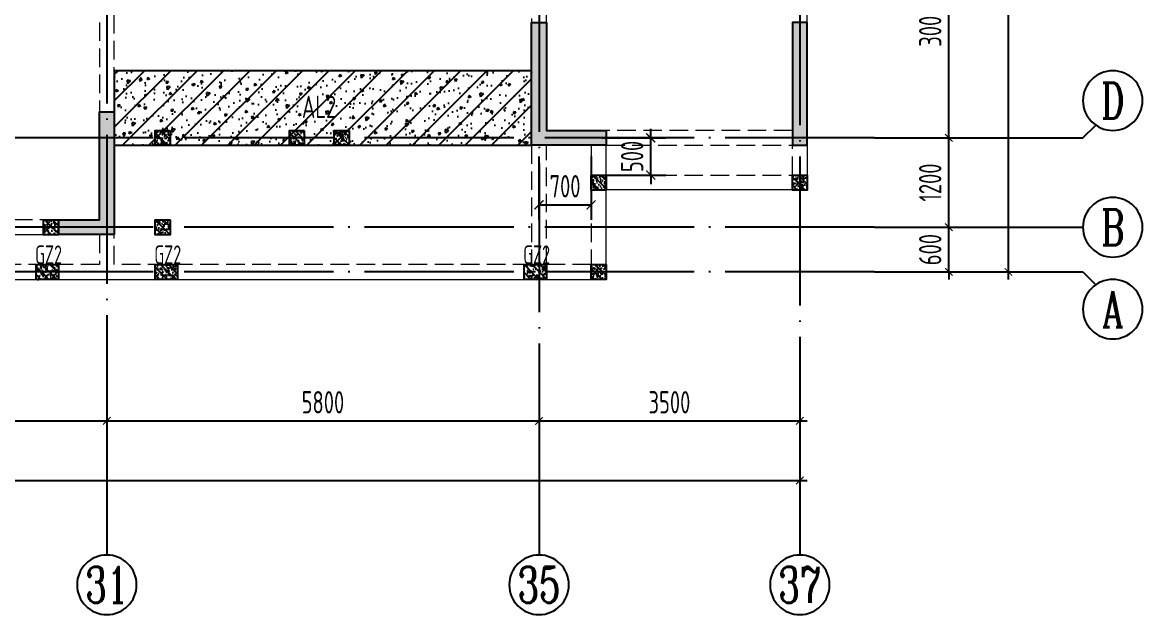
# Model space of a CAD drawing. Extents: x -668857 to 185752, y -270966 to 286822.
# Drawn here: x -164328 to -149295, y -150355 to -142405 of the extents above; entities that cross this region are included whole.
import ezdxf
from ezdxf.enums import TextEntityAlignment as Align

# ---------------------------------------------------------------- set-up
doc = ezdxf.new("R2010")
doc.units = 0
doc.header["$LTSCALE"] = 1000
for name, pattern in [('DASH', [0.35, 0.25, -0.1]), ('DASHED', [0.75, 0.5, -0.25]), ('DOTE', [2.42, 2, -0.2, 0.02, -0.2])]:
    doc.linetypes.add(name, pattern=pattern)
doc.layers.get('0').update_dxf_attribs({"linetype": 'CONTINUOUS'})
doc.layers.get('DEFPOINTS').update_dxf_attribs({"linetype": 'CONTINUOUS'})
for name, color, linetype in [('A-AXIS', 1, 'CONTINUOUS'), ('A-DOTE', 10, 'DOTE'), ('AXIS_NUM', 7, 'CONTINUOUS'), ('BEAM', 4, 'DASHED'), ('ROOF', 183, 'CONTINUOUS'), ('S-L主梁线', 4, 'DASH'), ('S-Q墙填充', 252, 'CONTINUOUS'), ('S-Q墙实线', 6, 'CONTINUOUS'), ('S-Q墙标注', 3, 'CONTINUOUS'), ('S-Y一般标注', 3, 'CONTINUOUS'), ('S-构造柱', 212, 'CONTINUOUS'), ('S-构造柱编号', 130, 'CONTINUOUS'), ('TEXT', 2, 'CONTINUOUS')]:
    doc.layers.add(name, color=color, linetype=linetype)
doc.layers.add('配箍校核', color=34, linetype='CONTINUOUS', plot=False)
doc.styles.add('TSSD_Axis', font='complex.shx', dxfattribs={"width": 0.7, "bigfont": 'hztxt.shx'})
doc.styles.add('TSSD_DIMENSION', font='Tssdeng.shx', dxfattribs={"width": 0.7, "bigfont": 'tssdchn.shx'})
doc.styles.add('TSSD_REIN', font='tssdeng.shx', dxfattribs={"width": 0.7, "height": 300, "bigfont": 'tssdchn.shx'})
doc.styles.add('结构文字', font='zstxt.shx', dxfattribs={"width": 0.7, "bigfont": 'zshz.shx'})
doc.dimstyles.new('STRUCK', dxfattribs={"dimtxt": 400, "dimasz": 121, "dimexe": 200, "dimexo": 150, "dimgap": 115, "dimtad": 1, "dimdec": 0, "dimdsep": 46, "dimtxsty": '结构文字', "dimblk": 'ARCHTICK', "dimcen": 400, "dimclrd": 3, "dimclre": 3, "dimclrt": 7, "dimadec": 0, "dimazin": 0, "dimtfac": 1, "dimtdec": 0, "dimtix": 1, "dimtmove": 2, "dimatfit": 3, "dimldrblk": '_DIMX', "dimfxl": 1, "dimtolj": 1, "dimtzin": 0, "dimarcsym": 0})
doc.dimstyles.new('TSSD_100_100', dxfattribs={"dimtxt": 300, "dimasz": 100, "dimexe": 100, "dimexo": 250, "dimgap": 100, "dimtad": 1, "dimdec": 0, "dimzin": 0, "dimdsep": 46, "dimtxsty": 'TSSD_DIMENSION', "dimblk": 'ARCHTICK', "dimcen": 0, "dimdle": 100, "dimclrt": 7, "dimadec": 0, "dimazin": 0, "dimtfac": 1, "dimtdec": 0, "dimtix": 1, "dimtmove": 2, "dimatfit": 3, "dimldrblk": 'ARCHTICK', "dimfxl": 1, "dimtolj": 1, "dimtzin": 0, "dimarcsym": 0})

# ---------------------------------------------------------------- blocks, each defined once
blk = doc.blocks.new('_ArchTick')
at = {"color": 0, "linetype": 'ByBlock', "const_width": 0.15}
blk.add_lwpolyline([(-0.5, -0.5), (0.5, 0.5)], dxfattribs=at)
blk = doc.blocks.new('*D199')
at = {"layer": 'DEFPOINTS', "color": 0, "transparency": 16777216}
for p in [(42100, 3600), (45300, 3600), (45300, 2600)]:
    blk.add_point(p, dxfattribs=at)
at = {"layer": 'S-Y一般标注', "color": 0, "lineweight": -2, "transparency": 16777216}
for p, q in [((42100, 3350), (42100, 2500)), ((45300, 3350), (45300, 2500)), ((42000, 2600), (45400, 2600))]:
    blk.add_line(p, q, dxfattribs=at)
at = {"layer": 'S-Y一般标注', "color": 0, "lineweight": -2, "transparency": 16777216, "xscale": 100, "yscale": 100, "zscale": 100, "rotation": 180}
blk.add_blockref('_ArchTick', (42100, 2600), dxfattribs=at)
at = {"layer": 'S-Y一般标注', "color": 0, "lineweight": -2, "transparency": 16777216, "xscale": 100, "yscale": 100, "zscale": 100}
blk.add_blockref('_ArchTick', (45300, 2600), dxfattribs=at)
at = {"layer": 'S-Y一般标注', "color": 7, "transparency": 16777216, "insert": (43700, 2850), "char_height": 300, "attachment_point": 5, "style": 'TSSD_DIMENSION'}
blk.add_mtext('\\A1;3200', dxfattribs=at)
blk = doc.blocks.new('ts_axno')
at = {"color": 0, "linetype": 'ByBlock', "lineweight": -2}
blk.add_circle((0, 0), 0.5, dxfattribs=at)
at = {"color": 0, "linetype": 'ByBlock', "lineweight": -2, "style": 'TSSD_Axis', "width": 0.7}
blk.add_attdef('A', text='', height=0.6, dxfattribs=at).set_placement((0, 0), align=Align.MIDDLE_CENTER)
blk = doc.blocks.new('*D200')
at = {"layer": 'DEFPOINTS', "color": 0, "transparency": 16777216}
for p in [(45300, 3600), (51100, 3600), (51100, 2600)]:
    blk.add_point(p, dxfattribs=at)
at = {"layer": 'S-Y一般标注', "color": 0, "lineweight": -2, "transparency": 16777216}
for p, q in [((45300, 3350), (45300, 2500)), ((51100, 3350), (51100, 2500)), ((45200, 2600), (51200, 2600))]:
    blk.add_line(p, q, dxfattribs=at)
at = {"layer": 'S-Y一般标注', "color": 0, "lineweight": -2, "transparency": 16777216, "xscale": 100, "yscale": 100, "zscale": 100, "rotation": 180}
blk.add_blockref('_ArchTick', (45300, 2600), dxfattribs=at)
at = {"layer": 'S-Y一般标注', "color": 0, "lineweight": -2, "transparency": 16777216, "xscale": 100, "yscale": 100, "zscale": 100}
blk.add_blockref('_ArchTick', (51100, 2600), dxfattribs=at)
at = {"layer": 'S-Y一般标注', "color": 7, "transparency": 16777216, "insert": (48200, 2850), "char_height": 300, "attachment_point": 5, "style": 'TSSD_DIMENSION'}
blk.add_mtext('\\A1;5800', dxfattribs=at)
blk = doc.blocks.new('*D201')
at = {"layer": 'DEFPOINTS', "color": 0, "transparency": 16777216}
for p in [(51100, 3600), (54600, 3600), (54600, 2600)]:
    blk.add_point(p, dxfattribs=at)
at = {"layer": 'S-Y一般标注', "color": 0, "lineweight": -2, "transparency": 16777216}
for p, q in [((51100, 3350), (51100, 2500)), ((54600, 3350), (54600, 2500)), ((51000, 2600), (54700, 2600))]:
    blk.add_line(p, q, dxfattribs=at)
at = {"layer": 'S-Y一般标注', "color": 0, "lineweight": -2, "transparency": 16777216, "xscale": 100, "yscale": 100, "zscale": 100, "rotation": 180}
blk.add_blockref('_ArchTick', (51100, 2600), dxfattribs=at)
at = {"layer": 'S-Y一般标注', "color": 0, "lineweight": -2, "transparency": 16777216, "xscale": 100, "yscale": 100, "zscale": 100}
blk.add_blockref('_ArchTick', (54600, 2600), dxfattribs=at)
at = {"layer": 'S-Y一般标注', "color": 7, "transparency": 16777216, "insert": (52850, 2850), "char_height": 300, "attachment_point": 5, "style": 'TSSD_DIMENSION'}
blk.add_mtext('\\A1;3500', dxfattribs=at)
blk = doc.blocks.new('*D202')
at = {"layer": 'DEFPOINTS', "color": 0, "transparency": 16777216}
for p in [(4600, 3600), (54600, 3600), (54600, 1800)]:
    blk.add_point(p, dxfattribs=at)
at = {"layer": 'S-Y一般标注', "color": 0, "lineweight": -2, "transparency": 16777216}
for p, q in [((4600, 3350), (4600, 1700)), ((54600, 3350), (54600, 1700)), ((4500, 1800), (54700, 1800))]:
    blk.add_line(p, q, dxfattribs=at)
at = {"layer": 'S-Y一般标注', "color": 0, "lineweight": -2, "transparency": 16777216, "xscale": 100, "yscale": 100, "zscale": 100, "rotation": 180}
blk.add_blockref('_ArchTick', (4600, 1800), dxfattribs=at)
at = {"layer": 'S-Y一般标注', "color": 0, "lineweight": -2, "transparency": 16777216, "xscale": 100, "yscale": 100, "zscale": 100}
blk.add_blockref('_ArchTick', (54600, 1800), dxfattribs=at)
at = {"layer": 'S-Y一般标注', "color": 7, "transparency": 16777216, "insert": (29600, 2050), "char_height": 300, "attachment_point": 5, "style": 'TSSD_DIMENSION'}
blk.add_mtext('\\A1;50000', dxfattribs=at)
blk = doc.blocks.new('*D207')
at = {"layer": 'DEFPOINTS', "color": 0, "transparency": 16777216}
for p in [(55600, 5200), (56600, 5200), (55600, 4600)]:
    blk.add_point(p, dxfattribs=at)
at = {"layer": 'S-Y一般标注', "color": 0, "lineweight": -2, "transparency": 16777216}
for p, q in [((56600, 5200), (56600, 5300)), ((55850, 5200), (56700, 5200)), ((56600, 4600), (56600, 5200)), ((55850, 4600), (56700, 4600)), ((56600, 4600), (56600, 4500))]:
    blk.add_line(p, q, dxfattribs=at)
at = {"layer": 'S-Y一般标注', "color": 0, "lineweight": -2, "transparency": 16777216, "xscale": 100, "yscale": 100, "zscale": 100}
for p, rotation in [((56600, 5200), 270), ((56600, 4600), 90)]:
    blk.add_blockref('_ArchTick', p, dxfattribs=dict(at, rotation=rotation))
at = {"layer": 'S-Y一般标注', "color": 7, "transparency": 16777216, "insert": (56350, 4900), "char_height": 300, "attachment_point": 5, "rotation": 90, "style": 'TSSD_DIMENSION'}
blk.add_mtext('\\A1;600', dxfattribs=at)
blk = doc.blocks.new('*D213')
at = {"layer": 'DEFPOINTS', "color": 0, "transparency": 16777216}
for p in [(55600, 17150), (57400, 17150), (55600, 4600)]:
    blk.add_point(p, dxfattribs=at)
at = {"layer": 'S-Y一般标注', "color": 0, "lineweight": -2, "transparency": 16777216}
for p, q in [((55850, 17150), (57500, 17150)), ((57400, 4500), (57400, 17250)), ((55850, 4600), (57500, 4600))]:
    blk.add_line(p, q, dxfattribs=at)
at = {"layer": 'S-Y一般标注', "color": 0, "lineweight": -2, "transparency": 16777216, "xscale": 100, "yscale": 100, "zscale": 100}
for p, rotation in [((57400, 17150), 90), ((57400, 4600), 270)]:
    blk.add_blockref('_ArchTick', p, dxfattribs=dict(at, rotation=rotation))
at = {"layer": 'S-Y一般标注', "color": 7, "transparency": 16777216, "insert": (57150, 10875), "char_height": 300, "attachment_point": 5, "rotation": 90, "style": 'TSSD_DIMENSION'}
blk.add_mtext('\\A1;12550', dxfattribs=at)
blk = doc.blocks.new('*D215')
at = {"layer": 'DEFPOINTS', "color": 0, "transparency": 16777216}
for p in [(55600, 6400), (56600, 6400), (55600, 5200)]:
    blk.add_point(p, dxfattribs=at)
at = {"layer": 'S-Y一般标注', "color": 0, "lineweight": -2, "transparency": 16777216}
for p, q in [((56600, 5100), (56600, 6500)), ((55850, 6400), (56700, 6400)), ((55850, 5200), (56700, 5200))]:
    blk.add_line(p, q, dxfattribs=at)
at = {"layer": 'S-Y一般标注', "color": 0, "lineweight": -2, "transparency": 16777216, "xscale": 100, "yscale": 100, "zscale": 100}
for p, rotation in [((56600, 6400), 90), ((56600, 5200), 270)]:
    blk.add_blockref('_ArchTick', p, dxfattribs=dict(at, rotation=rotation))
at = {"layer": 'S-Y一般标注', "color": 7, "transparency": 16777216, "insert": (56350, 5800), "char_height": 300, "attachment_point": 5, "rotation": 90, "style": 'TSSD_DIMENSION'}
blk.add_mtext('\\A1;1200', dxfattribs=at)
blk = doc.blocks.new('*D216')
at = {"layer": 'DEFPOINTS', "color": 0, "transparency": 16777216}
for p in [(55600, 9400), (56600, 9400), (55600, 6400)]:
    blk.add_point(p, dxfattribs=at)
at = {"layer": 'S-Y一般标注', "color": 0, "lineweight": -2, "transparency": 16777216}
for p, q in [((56600, 6300), (56600, 9500)), ((55850, 9400), (56700, 9400)), ((55850, 6400), (56700, 6400))]:
    blk.add_line(p, q, dxfattribs=at)
at = {"layer": 'S-Y一般标注', "color": 0, "lineweight": -2, "transparency": 16777216, "xscale": 100, "yscale": 100, "zscale": 100}
for p, rotation in [((56600, 9400), 90), ((56600, 6400), 270)]:
    blk.add_blockref('_ArchTick', p, dxfattribs=dict(at, rotation=rotation))
at = {"layer": 'S-Y一般标注', "color": 7, "transparency": 16777216, "insert": (56350, 7900), "char_height": 300, "attachment_point": 5, "rotation": 90, "style": 'TSSD_DIMENSION'}
blk.add_mtext('\\A1;3000', dxfattribs=at)
blk = doc.blocks.new('20210807.15312078')
at = {"layer": 'S-Q墙填充'}
h = blk.add_hatch(color=252, dxfattribs=at)
h.dxf.hatch_style = 1
h.paths.add_polyline_path([(107416, 60290), (107616, 60290), (107616, 58840), (108316, 58840), (108416, 58840), (108416, 58640), (108316, 58640), (107416, 58640)])
h = blk.add_hatch(color=252, dxfattribs=at)
h.dxf.hatch_style = 1
h.paths.add_polyline_path([(111116, 58640), (111116, 60290), (110916, 60290), (110916, 58640)])
h = blk.add_hatch(color=252, dxfattribs=at)
h.dxf.hatch_style = 1
h.paths.add_polyline_path([(101816, 57440), (101066, 57440), (101066, 57640), (101616, 57640), (101616, 58740), (101616, 59090), (101816, 59090), (101816, 58740)])
at = {"layer": 'S-L主梁线', "linetype": 'DASH', "lineweight": 18}
for p, q in [((107416, 63140), (107416, 60290)), ((107616, 60290), (107616, 63140)), ((101616, 60640), (101616, 59090)), ((101816, 59090), (101816, 60640)), ((110916, 58840), (108416, 58840)), ((107416, 58640), (107416, 57040)), ((107616, 57040), (107616, 58640)), ((108216, 58640), (108216, 57040)), ((108416, 58640), (110916, 58640)), ((110916, 58240), (110916, 58640)), ((108416, 58240), (110916, 58240)), ((101066, 57640), (98616, 57640)), ((101616, 57440), (101616, 57040)), ((101816, 57040), (101816, 57440)), ((101616, 57040), (95416, 57040)), ((107416, 57040), (101816, 57040)), ((108216, 57040), (107616, 57040))]:
    blk.add_line(p, q, dxfattribs=at)
at = {"layer": 'S-L主梁线', "linetype": 'ByBlock', "lineweight": 18}
for p, q in [((111116, 60290), (111116, 63140)), ((108416, 56840), (108416, 58640)), ((111116, 58640), (111116, 58040)), ((111116, 58040), (108416, 58040)), ((98516, 57440), (101066, 57440)), ((89516, 56840), (107516, 56840)), ((107516, 56840), (108416, 56840))]:
    blk.add_line(p, q, dxfattribs=at)
at = {"layer": 'S-Q墙实线'}
blk.add_lwpolyline([(108316, 58840), (108416, 58840), (108416, 58640), (108316, 58640), (107416, 58640), (107416, 60290), (107616, 60290), (107616, 58840), (108316, 58840)], dxfattribs=at)
for points in [[(111116, 58640), (111116, 60290), (110916, 60290), (110916, 58640)], [(101816, 57440), (101066, 57440), (101066, 57640), (101616, 57640), (101616, 58740), (101616, 59090), (101816, 59090), (101816, 58740)]]:
    blk.add_lwpolyline(points, close=True, dxfattribs=at)
blk = doc.blocks.new('20210730.02141516')
at = {"layer": 'S-构造柱'}
h = blk.add_hatch(dxfattribs=at)
h.set_pattern_fill('ARMORED', color=256, scale=15, angle=-90, style=0)
h.set_pattern_definition([(320, (-154189.41, 3278673.45), (-9.4128202, -107.5890274), [11.25, -123.75]), (265, (-154189.41, 3278673.45), (112.82882, 20.8127), [9, -99]), (10.4514, (-154190.19, 3278664.49), (103.4159313, -86.7764073), [9.5610285, -105.1713168]), (316.1842, (-154159.41, 3278673.45), (-24.827852, -160.0861573), [16.875, -185.625]), (6.6356, (-154161.48, 3278660.11), (146.117681, -140.199406), [14.341543, -157.75695]), (261.1842, (-154159.41, 3278673.45), (146.11779, -140.199292), [13.5, -148.5]), (291, (-154166.91, 3278658.45), (-60.3928336, -89.5360578), [11.25, -123.75]), (236, (-154166.91, 3278658.45), (108.7725068, -36.4972998), [9, -99]), (341.4514, (-154171.94, 3278650.99), (48.3795745, -126.0333943), [9.5610285, -105.1713168]), (307.5, (-154189.41, 3278673.454), (49.93407807, -1.8239783), [0, -97.8, 0, -100.5, 0, -99.375]), (277.5, (-154189.41, 3278673.454), (59.1617568, -39.4604306), [0, -57.3, 0, -95.55, 0, -37.875]), (237.5, (-154189.41, 3278706.904), (-3.38323076, -80.07336543), [0, -37.5, 0, -117, 0, -155.25]), (227.5, (-154189.41, 3278721.904), (15.0157473, -87.4779254), [0, -48.75, 0, -77.7, 0, -110.25]), (315, (-154189.41, 3278673.454), (53.0330086, 53.0330086), [])])
h.paths.add_polyline_path([(200, 200), (200, 0), (0, 0), (0, 200)])
blk.add_lwpolyline([(200, 200), (200, 0), (0, 0), (0, 200)], close=True, dxfattribs=at)
blk = doc.blocks.new('20210809.18224761')
at = {"layer": 'S-构造柱'}
h = blk.add_hatch(dxfattribs=at)
h.set_pattern_fill('ARMORED', color=256, scale=15, angle=-90, style=0)
h.set_pattern_definition([(320, (-154189.41, 3278673.45), (-9.4128202, -107.5890274), [11.25, -123.75]), (265, (-154189.41, 3278673.45), (112.82882, 20.8127), [9, -99]), (10.4514, (-154190.19, 3278664.49), (103.4159313, -86.7764073), [9.5610285, -105.1713168]), (316.1842, (-154159.41, 3278673.45), (-24.827852, -160.0861573), [16.875, -185.625]), (6.6356, (-154161.48, 3278660.11), (146.117681, -140.199406), [14.341543, -157.75695]), (261.1842, (-154159.41, 3278673.45), (146.11779, -140.199292), [13.5, -148.5]), (291, (-154166.91, 3278658.45), (-60.3928336, -89.5360578), [11.25, -123.75]), (236, (-154166.91, 3278658.45), (108.7725068, -36.4972998), [9, -99]), (341.4514, (-154171.94, 3278650.99), (48.3795745, -126.0333943), [9.5610285, -105.1713168]), (307.5, (-154189.41, 3278673.454), (49.93407807, -1.8239783), [0, -97.8, 0, -100.5, 0, -99.375]), (277.5, (-154189.41, 3278673.454), (59.1617568, -39.4604306), [0, -57.3, 0, -95.55, 0, -37.875]), (237.5, (-154189.41, 3278706.904), (-3.38323076, -80.07336543), [0, -37.5, 0, -117, 0, -155.25]), (227.5, (-154189.41, 3278721.904), (15.0157473, -87.4779254), [0, -48.75, 0, -77.7, 0, -110.25]), (315, (-154189.41, 3278673.454), (53.0330086, 53.0330086), [])])
h.paths.add_polyline_path([(300, 200), (300, 0), (0, 0), (0, 200)])
blk.add_lwpolyline([(300, 200), (300, 0), (0, 0), (0, 200)], close=True, dxfattribs=at)
blk = doc.blocks.new('20210809.18235135')
at = {"layer": '配箍校核'}
blk.add_blockref('20210809.18224761', (12, 0), dxfattribs=at)
at = {"layer": 'S-构造柱编号', "color": 2, "linetype": 'ByBlock', "style": 'TSSD_REIN', "width": 0.65}
blk.add_text('GZ2', height=250, dxfattribs=at).set_placement((0, 206, 0))
blk = doc.blocks.new('*D496')
at = {"layer": 'DEFPOINTS', "color": 0, "transparency": 16777216}
for p in [(-168259, 202089), (-167559, 202089), (-167559, 201289)]:
    blk.add_point(p, dxfattribs=at)
at = {"layer": 'S-Q墙标注', "color": 3, "lineweight": -2, "transparency": 16777216}
for p, q in [((-168259, 201939), (-168259, 201089)), ((-167559, 201939), (-167559, 201089)), ((-168259, 201289), (-167559, 201289))]:
    blk.add_line(p, q, dxfattribs=at)
at = {"layer": 'S-Q墙标注', "color": 3, "lineweight": -2, "transparency": 16777216, "xscale": 121, "yscale": 121, "zscale": 121, "rotation": 180}
blk.add_blockref('_ArchTick', (-168259, 201289), dxfattribs=at)
at = {"layer": 'S-Q墙标注', "color": 3, "lineweight": -2, "transparency": 16777216, "xscale": 121, "yscale": 121, "zscale": 121}
blk.add_blockref('_ArchTick', (-167559, 201289), dxfattribs=at)
at = {"layer": 'S-Q墙标注', "color": 7, "transparency": 16777216, "insert": (-167909, 201539), "char_height": 300, "attachment_point": 5, "style": 'TSSD_REIN'}
blk.add_mtext('\\A1;700', dxfattribs=at)
blk = doc.blocks.new('_DIMX')
blk.add_line((-150, 0), (150, 0))
at = {"const_width": 50}
blk.add_lwpolyline([(-70, -70), (70, 70)], dxfattribs=at)
blk = doc.blocks.new('*D506')
at = {"layer": 'DEFPOINTS', "color": 0, "transparency": 16777216}
for p in [(-167559, 202189), (-166759, 202189), (-167559, 201689)]:
    blk.add_point(p, dxfattribs=at)
at = {"layer": 'S-Q墙标注', "color": 3, "lineweight": -2, "transparency": 16777216}
for p, q in [((-166759, 202189), (-166759, 202310)), ((-167409, 202189), (-166559, 202189)), ((-166759, 201689), (-166759, 202189)), ((-167409, 201689), (-166559, 201689)), ((-166759, 201689), (-166759, 201568))]:
    blk.add_line(p, q, dxfattribs=at)
at = {"layer": 'S-Q墙标注', "color": 3, "lineweight": -2, "transparency": 16777216, "xscale": 121, "yscale": 121, "zscale": 121}
for p, rotation in [((-166759, 202189), 270), ((-166759, 201689), 90)]:
    blk.add_blockref('_ArchTick', p, dxfattribs=dict(at, rotation=rotation))
at = {"layer": 'S-Q墙标注', "color": 7, "transparency": 16777216, "insert": (-167009, 201939), "char_height": 300, "attachment_point": 5, "rotation": 90, "style": 'TSSD_REIN'}
blk.add_mtext('\\A1;500', dxfattribs=at)
blk = doc.blocks.new('20210726.16395156')
at = {"layer": 'A-AXIS'}
for p, q in [((58400, 6400), (58571.6, 6571.7)), ((55600, 6400), (58400, 6400)), ((55600, 5200), (58400, 5200)), ((55600, 4600), (58400, 4600)), ((58400, 4600), (58571.6, 4428.4)), ((45300, 3600), (45300, 800)), ((51100, 3600), (51100, 800)), ((54600, 3600), (54600, 800))]:
    blk.add_line(p, q, dxfattribs=at)
at = {"layer": 'A-DOTE'}
for p, q in [((54600, 18249.9), (54600, 3600)), ((45299.8, 13700), (45300, 3600)), ((51100, 10900), (51100, 3600)), ((55600, 6400), (3600, 6400)), ((55600, 5200), (3600, 5200)), ((55600, 4600), (3600, 4600))]:
    blk.add_line(p, q, dxfattribs=at)
at = {"layer": 'A-AXIS'}
ref = blk.add_blockref('ts_axno', (58800, 6900), dxfattribs=dict(at, xscale=-800, yscale=800, zscale=800, rotation=180))
ref.add_attrib('C', 'D', dxfattribs={"layer": 'AXIS_NUM', "height": 480, "style": 'TSSD_Axis', "width": 0.7}).set_placement((58800, 6900), align=Align.MIDDLE_CENTER)
ref = blk.add_blockref('ts_axno', (58800, 5200), dxfattribs=dict(at, xscale=-800, yscale=800, zscale=800))
ref.add_attrib('A', 'B', dxfattribs={"layer": 'AXIS_NUM', "height": 480, "style": 'TSSD_Axis', "width": 0.7}).set_placement((58800, 5200), align=Align.MIDDLE_CENTER)
ref = blk.add_blockref('ts_axno', (58800, 4100), dxfattribs=dict(at, xscale=-800, yscale=800, zscale=800))
ref.add_attrib('F', 'A', dxfattribs={"layer": 'AXIS_NUM', "height": 480, "style": 'TSSD_Axis', "width": 0.7}).set_placement((58800, 4100), align=Align.MIDDLE_CENTER)
ref = blk.add_blockref('ts_axno', (45300, 400), dxfattribs=dict(at, xscale=-800, yscale=800, zscale=800, rotation=180))
ref.add_attrib('19', '31', dxfattribs={"layer": 'AXIS_NUM', "height": 480, "style": 'TSSD_Axis', "width": 0.7}).set_placement((45300, 400), align=Align.MIDDLE_CENTER)
ref = blk.add_blockref('ts_axno', (51100, 400), dxfattribs=dict(at, xscale=-800, yscale=800, zscale=800, rotation=180))
ref.add_attrib('22', '35', dxfattribs={"layer": 'AXIS_NUM', "height": 480, "style": 'TSSD_Axis', "width": 0.7}).set_placement((51100, 400), align=Align.MIDDLE_CENTER)
ref = blk.add_blockref('ts_axno', (54600, 400), dxfattribs=dict(at, xscale=-800, yscale=800, zscale=800, rotation=180))
ref.add_attrib('23', '37', dxfattribs={"layer": 'AXIS_NUM', "height": 480, "style": 'TSSD_Axis', "width": 0.7}).set_placement((54600, 400), align=Align.MIDDLE_CENTER)
at = {"layer": 'S-Y一般标注'}
for base, p1, p2, picture, middle in [((57400, 17150), (55600, 4600), (55600, 17150), '*D213', (57150, 10875)), ((56600, 9400), (55600, 6400), (55600, 9400), '*D216', (56350, 7900)), ((56600, 6400), (55600, 5200), (55600, 6400), '*D215', (56350, 5800)), ((56600, 5200), (55600, 4600), (55600, 5200), '*D207', (56350, 4900))]:
    dim = blk.add_linear_dim(base=base, p1=p1, p2=p2, angle=90, dimstyle='TSSD_100_100', dxfattribs=at)
    dim.commit()
    dim.dimension.update_dxf_attribs({"geometry": picture, "text_midpoint": middle})
for base, p1, p2, picture, middle in [((54600, 1800), (4600, 3600), (54600, 3600), '*D202', (29600, 2050)), ((45300, 2600.1), (42100, 3600.1), (45300, 3600.1), '*D199', (43700, 2850.1)), ((51100, 2600), (45300, 3600), (51100, 3600), '*D200', (48200, 2850)), ((54600, 2600), (51100, 3600), (54600, 3600), '*D201', (52850, 2850))]:
    dim = blk.add_linear_dim(base=base, p1=p1, p2=p2, dimstyle='TSSD_100_100', dxfattribs=at)
    dim.commit()
    dim.dimension.update_dxf_attribs({"geometry": picture, "text_midpoint": middle})
blk = doc.blocks.new('20210810.19131159')
at = {"layer": 'S-Q墙标注'}
dim = blk.add_linear_dim(base=(135707.3, 55273.8), p1=(134907.3, 54773.8), p2=(134907.3, 55273.8), angle=90, dimstyle='STRUCK', override={"dimtxt": 300, "dimgap": 100, "dimtxsty": 'TSSD_REIN'}, dxfattribs=at)
dim.commit()
dim.dimension.update_dxf_attribs({"geometry": '*D506', "text_midpoint": (135457.3, 55023.8), "insert": (302465.9, -146915)})
dim = blk.add_linear_dim(base=(134907.3, 54373.8), p1=(134207.3, 55173.8), p2=(134907.3, 55173.8), dimstyle='STRUCK', override={"dimtxt": 300, "dimgap": 100, "dimtxsty": 'TSSD_REIN'}, dxfattribs=at)
dim.commit()
dim.dimension.update_dxf_attribs({"geometry": '*D496', "text_midpoint": (134557.3, 54623.8), "insert": (302465.9, -146915)})

msp = doc.modelspace()

# ---------------------------------------------------------------- hatches: boundary and pattern name
at = {"layer": 'BEAM', "linetype": 'ByBlock'}
h = msp.add_hatch(dxfattribs=at)
h.set_pattern_fill('ARMORED', color=252, scale=50, angle=180, style=0)
h.set_pattern_definition([(230, (-417966, 1770366.53), (-358.63009, 31.376067), [37.5, -412.5]), (175, (-417966, 1770366.53), (69.37567, -376.09607), [30, -330]), (280.4514, (-417995.87, 1770369.14), (-289.25469, -344.71977), [31.870095, -350.571056]), (226.1842, (-417966, 1770266.53), (-533.62052, 82.75951), [56.25, -618.75]), (276.6356, (-418010.45, 1770273.4), (-467.33135, -487.05894), [47.80514, -525.8565]), (171.1842, (-417966, 1770266.5), (-467.33097, -487.0593), [45, -495]), (201, (-418016, 1770291.53), (-298.453526, 201.309445), [37.5, -412.5]), (146, (-418016, 1770291.53), (-121.657666, -362.57502), [30, -330]), (251.4514, (-418040.86, 1770308.3), (-420.111314, -161.26525), [31.870095, -350.571056]), (217.5, (-417965.99, 1770366.53), (-6.079928, -166.446927), [0, -326, 0, -335, 0, -331.25]), (187.5, (-417965.99, 1770366.53), (-131.534769, -197.205856), [0, -191, 0, -318.5, 0, -126.25]), (147.5, (-417854.49, 1770366.53), (-266.911218, 11.277436), [0, -125, 0, -390, 0, -517.5]), (137.5, (-417804.49, 1770366.53), (-291.593085, -50.05249), [0, -162.5, 0, -259, 0, -367.5]), (225, (-417965.99, 1770366.53), (176.776695, -176.776695), [])])
h.paths.add_polyline_path([(-163094.88, -144054.78), (-157494.87, -144054.78), (-157494.87, -143054.78), (-163094.88, -143054.78)])

# ---------------------------------------------------------------- linework, layer by layer
msp.add_lwpolyline([(-163094.88, -144054.78), (-157494.87, -144054.78), (-157494.87, -143054.78), (-163094.88, -143054.78)], close=True, dxfattribs=at)

# ---------------------------------------------------------------- block references
at = {"layer": 'A-DOTE'}
msp.add_blockref('20210726.16395156', (-208494.86, -150354.8), dxfattribs=at)
at = {"layer": 'ROOF'}
for p in [(-162544.79, -144054.75), (-160744.79, -144054.75), (-160144.88, -144054.75), (-164044.84, -145254.76)]:
    msp.add_blockref('20210730.02141516', p, dxfattribs=at)
at = {"layer": 'ROOF', "rotation": 359.9999999538236}
for p in [(-156694.88, -144654.75), (-153994.88, -144654.75), (-162544.88, -145254.75), (-156694.88, -145854.75)]:
    msp.add_blockref('20210730.02141516', p, dxfattribs=at)
at = {"layer": 'S-Q墙填充'}
msp.add_blockref('20210807.15312078', (-264910.51, -202694.31), dxfattribs=at)
at = {"layer": 'S-Q墙标注'}
msp.add_blockref('20210810.19131159', (-291602.18, -199228.56), dxfattribs=at)
at = {"layer": '配箍校核'}
for p in [(-164156.83, -145854.75), (-162556.83, -145854.75), (-157606.83, -145854.75)]:
    msp.add_blockref('20210809.18235135', p, dxfattribs=at)

# ---------------------------------------------------------------- texts
at = {"layer": 'TEXT', "color": 1, "style": 'TSSD_REIN', "width": 0.7}
msp.add_text('AL2', height=300, dxfattribs=at).set_placement((-160116.27, -143688.66, 0), align=Align.RIGHT)

doc.saveas('drawing.dxf')
